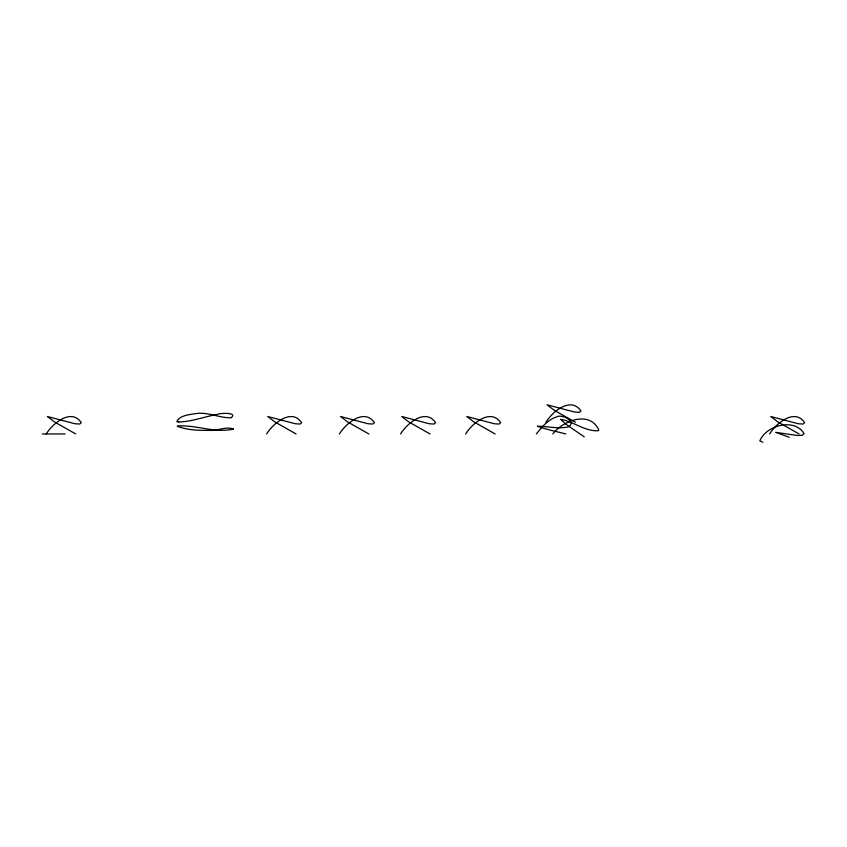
<?xml version="1.0" encoding="UTF-8"?>
<svg xmlns="http://www.w3.org/2000/svg" width="847" height="847" viewBox="0 0 847 847"><rect width="100%" height="100%" fill="white"/><g stroke="black" fill="none" stroke-linecap="round" stroke-linejoin="round"><path stroke-width="1.27" d="M46.246 433.96C52.885 423.108 71.423 407.936 81.28 422.664L79.724 424.051L74.896 423.744L47.358 416.491L54.43 421.88L75.711 433.96M266.625 433.96C273.263 423.108 291.792 407.936 301.659 422.664L300.103 424.051L295.275 423.744L267.737 416.491L274.799 421.88L296.079 433.96M339.393 433.96C346.031 423.108 364.559 407.936 374.427 422.664L372.871 424.051L368.043 423.744L340.505 416.491L347.566 421.88L368.858 433.96M400.567 433.96C407.195 423.108 425.734 407.936 435.591 422.664L434.045 424.051L429.217 423.744L401.679 416.491L408.741 421.88L430.022 433.96M465.649 433.96C472.287 423.108 490.815 407.936 500.683 422.664L499.127 424.051L494.299 423.744L466.761 416.491L473.822 421.88L495.114 433.96M536.342 433.96C541.815 426.952 548.073 419.593 556.818 416.809C562.323 413.876 576.796 421.658 568.581 426.856C558.342 429.281 547.543 426.147 537.39 426.242C546.622 429.556 556.32 431.472 565.807 433.96M545.923 422.272C552.562 411.42 571.1 396.237 580.957 410.975L579.401 412.351L574.573 412.044L547.035 404.792L554.107 410.181L575.388 422.272M769.616 433.96C776.254 423.108 794.793 407.936 804.65 422.664L803.094 424.051L798.266 423.744L770.738 416.491L777.8 421.88L799.081 433.96M552.805 433.96C563.255 420.366 589.946 410.319 598.818 430.032L598.427 430.689C585.256 431.737 573.44 421.425 560.65 419.307L565.627 424.008L584.261 436.872M42.35 433.96L65.06 433.96M178.706 421.997C191.814 421.679 204.254 416.724 217.076 414.458C219.214 413.114 238.494 412.002 231.093 417.762C219.807 418.047 209.018 412.362 197.584 413.368C191.083 414.321 179.225 415.221 176.843 421.594A12.504 2.446 -13.4 0 0 178.738 421.986M762.914 442.272L759.844 440.906C765.974 425.427 794.613 417.497 804.057 433.675L802.151 435.252L797.398 435.496L775.661 432.351L789.235 437.264M233.349 429.027C215.593 433.442 196.557 424.95 178.241 425.903A10.206 1.038 6.9 0 0 177.256 426.21C187.06 430.107 198.42 430.488 208.976 430.392C216.874 431.112 226.202 426.157 233.349 429.027"/></g></svg>
